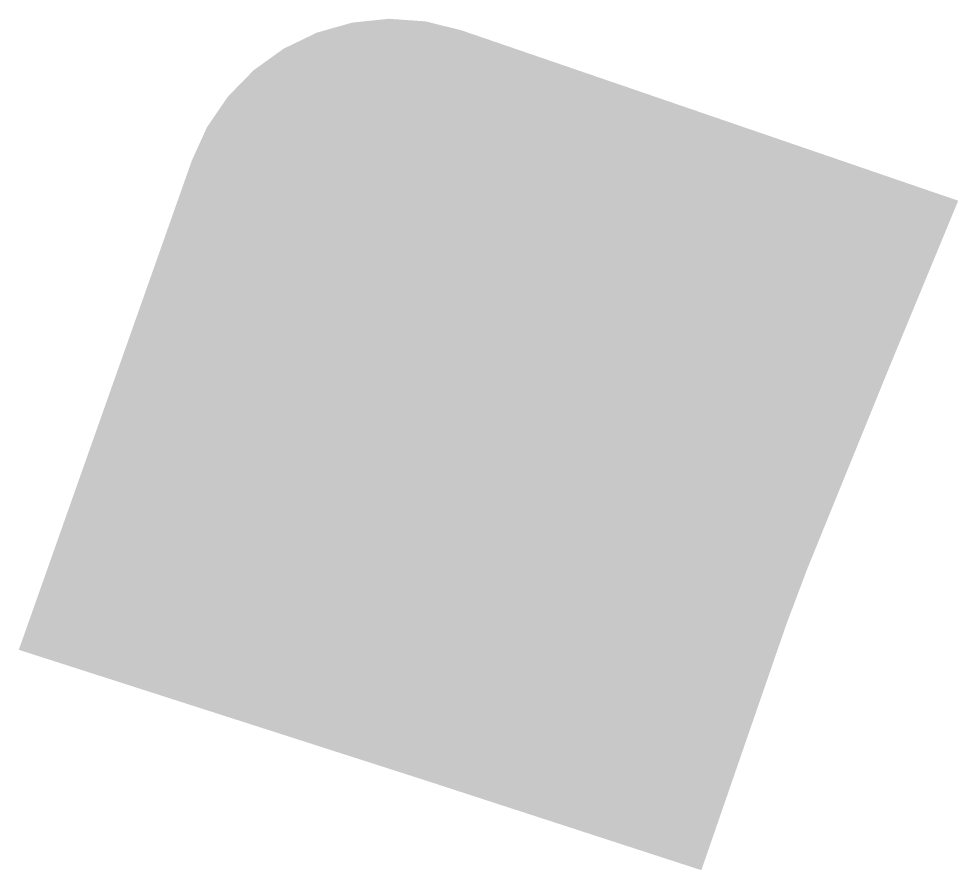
# Model space of a CAD drawing. Header units: inches. Extents: x 7534903.9 to 7534930.4, y 4649760.8 to 4649784.8.
import ezdxf

# ---------------------------------------------------------------- set-up
doc = ezdxf.new("R2010")
doc.units = ezdxf.units.IN
doc.header["$MEASUREMENT"] = 0
doc.layers.add('2.18', color=7, linetype='Continuous')

msp = doc.modelspace()

# ---------------------------------------------------------------- hatches: boundary and pattern name
at = {"layer": '2.18'}
msp.add_hatch(color=256, dxfattribs=at).paths.add_polyline_path([(7534928.471, 4649774.974), (7534926.173, 4649769.329), (7534925.581, 4649767.76), (7534923.184, 4649760.832), (7534919.069, 4649762.17), (7534915.19, 4649763.431), (7534903.934, 4649767.043), (7534908.814, 4649780.83), (7534909.244, 4649781.776), (7534909.831, 4649782.634), (7534910.557, 4649783.377), (7534911.401, 4649783.984), (7534912.337, 4649784.436), (7534913.336, 4649784.72), (7534914.37, 4649784.828), (7534915.407, 4649784.755), (7534916.415, 4649784.504), (7534930.428, 4649779.701), (7534928.471, 4649774.974)], flags=0)

doc.saveas('drawing.dxf')
